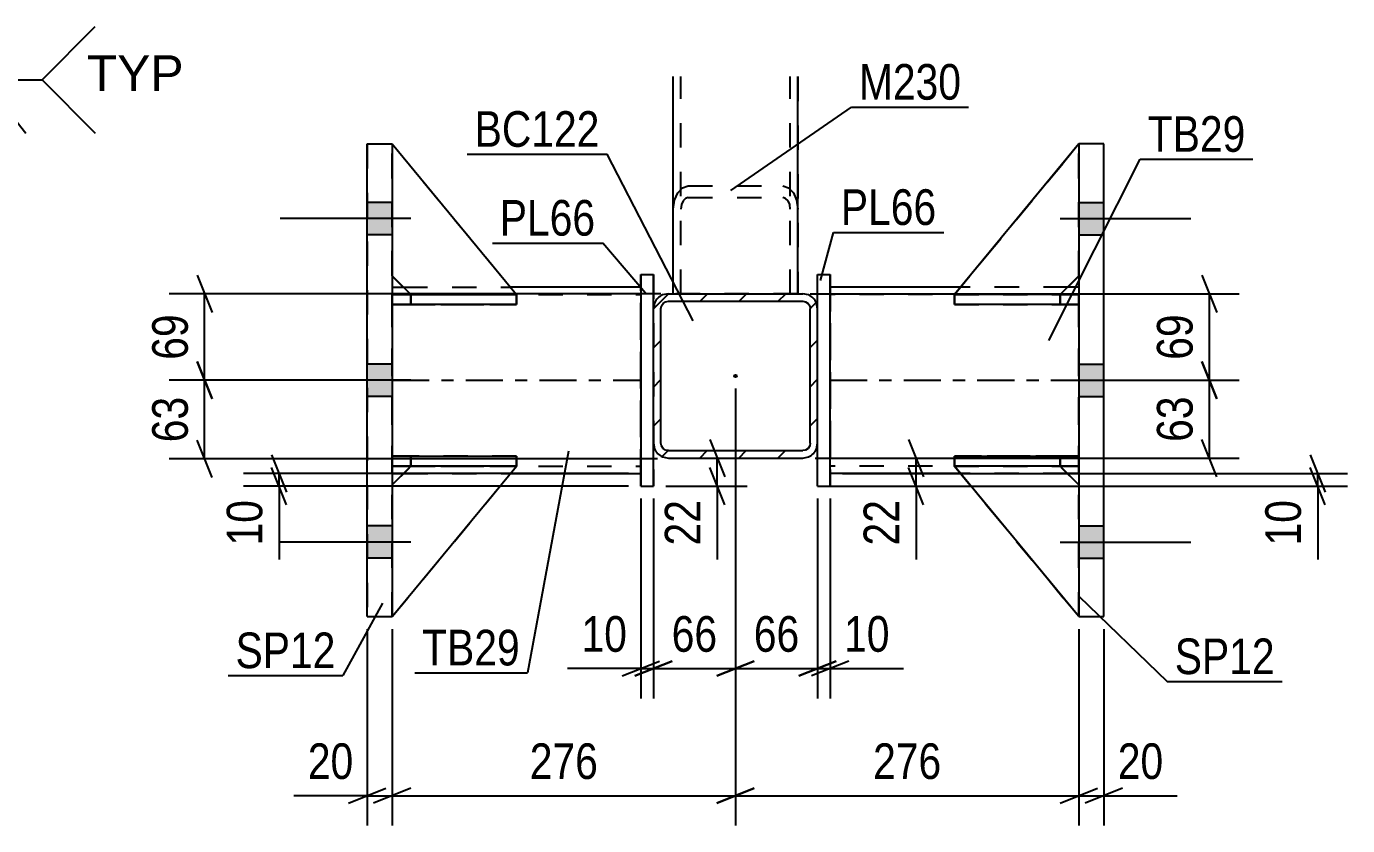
# Model space of a CAD drawing. Header units: millimetres. Extents: x 0 to 841, y 0 to 594.
# Drawn here: x 176.2 to 282.4, y 101.1 to 165.4 of the extents above; entities that cross this region are included whole.
import ezdxf

# ---------------------------------------------------------------- set-up
doc = ezdxf.new("R2010")
doc.units = ezdxf.units.MM
doc.linetypes.add('DXK_LINE_DOT2', pattern=[3.9198, 1.9599, -1.9599])
doc.linetypes.add('DXK_LINE_DOT3', pattern=[5.9187, 2.979, -0.9799, 0.9799, -0.9799])
doc.styles.add('Arial', font='ARIAL.TTF', dxfattribs={"height": 0.2})
doc.styles.add('Arial Narrow', font='ARIALN.TTF', dxfattribs={"height": 0.2})

# ---------------------------------------------------------------- blocks, each defined once
blk = doc.blocks.new('Part-275727422-5548 - 5387')
at = {"color": 7, "linetype": 'DXK_LINE_DOT2'}
for p, q in [((205.62, 143.83), (207.12, 143.83)), ((214.97, 143.83), (205.62, 143.83)), ((205.62, 143.83), (205.62, 143.83)), ((205.62, 143.83), (205.62, 143.03)), ((205.62, 143.83), (205.62, 143.03)), ((207.12, 143.83), (215.62, 143.83)), ((207.12, 143.83), (207.12, 143.03)), ((215.62, 143.83), (215.62, 143.03)), ((207.12, 143.03), (205.62, 143.03)), ((205.62, 143.03), (215.62, 143.03)), ((205.62, 143.03), (205.62, 143.03)), ((215.62, 143.03), (207.12, 143.03))]:
    blk.add_line(p, q, dxfattribs=at)
blk = doc.blocks.new('Part-275727422-5420 - 5387')
at = {"color": 7, "linetype": 'DXK_LINE_DOT2'}
for p, q in [((250.82, 130.02), (259.32, 130.02)), ((260.82, 117.93), (250.82, 130.02)), ((250.82, 130.02), (250.82, 130.02)), ((259.32, 130.02), (250.82, 130.02)), ((250.82, 130.02), (260.82, 117.93)), ((259.32, 130.02), (260.82, 128.52)), ((259.32, 130.02), (259.32, 130.02)), ((260.82, 128.52), (259.32, 130.02)), ((260.82, 128.52), (260.82, 117.93))]:
    blk.add_line(p, q, dxfattribs=at)
blk = doc.blocks.new('Part-275727422-5398 - 5387')
at = {"color": 7, "linetype": 'DXK_LINE_DOT2'}
for p, q in [((205.62, 145.32), (205.62, 155.93)), ((205.62, 155.93), (215.62, 143.82)), ((205.62, 155.93), (215.62, 143.82)), ((207.12, 143.82), (205.62, 145.32)), ((205.62, 145.32), (207.12, 143.82)), ((215.62, 143.82), (207.12, 143.82)), ((207.12, 143.82), (207.12, 143.82)), ((207.12, 143.82), (215.62, 143.82)), ((215.62, 143.82), (215.62, 143.82))]:
    blk.add_line(p, q, dxfattribs=at)
blk = doc.blocks.new('Part-275727422-5390 - 5387')
at = {"color": 7, "linetype": 'DXK_LINE_DOT2'}
for p, q in [((250.82, 130.03), (250.82, 130.83)), ((250.82, 130.83), (259.32, 130.83)), ((260.82, 130.83), (250.82, 130.83)), ((259.32, 130.03), (259.32, 130.83)), ((259.32, 130.83), (260.82, 130.83)), ((260.82, 130.03), (260.82, 130.83)), ((260.82, 130.03), (260.82, 130.83)), ((260.82, 130.83), (260.82, 130.83)), ((259.32, 130.03), (250.82, 130.03)), ((250.82, 130.03), (260.82, 130.03)), ((260.82, 130.03), (259.32, 130.03)), ((260.82, 130.03), (260.82, 130.03))]:
    blk.add_line(p, q, dxfattribs=at)
blk = doc.blocks.new('Part-275727422-5391 - 5387')
at = {"color": 7, "linetype": 'DXK_LINE_DOT2'}
for p, q in [((250.82, 143.03), (250.82, 143.83)), ((250.82, 143.83), (259.32, 143.83)), ((260.82, 143.83), (250.82, 143.83)), ((259.32, 143.03), (259.32, 143.83)), ((259.32, 143.83), (260.82, 143.83)), ((260.82, 143.03), (260.82, 143.83)), ((260.82, 143.03), (260.82, 143.83)), ((260.82, 143.83), (260.82, 143.83)), ((259.32, 143.03), (250.82, 143.03)), ((250.82, 143.03), (260.82, 143.03)), ((260.82, 143.03), (259.32, 143.03)), ((260.82, 143.03), (260.82, 143.03))]:
    blk.add_line(p, q, dxfattribs=at)
blk = doc.blocks.new('Part-275727422-5392 - 5387')
at = {"color": 2, "linetype": 'Continuous'}
for p, q in [((250.82, 130.83), (260.82, 130.83)), ((250.82, 130.83), (250.82, 130.03)), ((260.82, 130.83), (260.82, 130.83)), ((260.82, 130.83), (260.82, 130.03)), ((260.82, 130.03), (250.82, 130.03)), ((260.82, 130.03), (260.82, 130.03))]:
    blk.add_line(p, q, dxfattribs=at)
at = {"color": 7, "linetype": 'DXK_LINE_DOT2'}
for p, q in [((259.32, 130.83), (250.82, 130.83)), ((260.82, 130.83), (259.32, 130.83)), ((259.32, 130.83), (259.32, 130.03)), ((260.82, 130.83), (260.82, 130.03)), ((250.82, 130.03), (259.32, 130.03)), ((259.32, 130.03), (260.82, 130.03))]:
    blk.add_line(p, q, dxfattribs=at)
blk = doc.blocks.new('Part-275727422-5521 - 5387')
at = {"color": 2, "linetype": 'Continuous'}
for p, q in [((205.62, 130.03), (205.62, 130.83)), ((205.62, 130.83), (215.62, 130.83)), ((205.62, 130.83), (205.62, 130.83)), ((215.62, 130.03), (215.62, 130.83)), ((215.62, 130.03), (205.62, 130.03)), ((205.62, 130.03), (205.62, 130.03))]:
    blk.add_line(p, q, dxfattribs=at)
at = {"color": 7, "linetype": 'DXK_LINE_DOT2'}
for p, q in [((205.62, 130.03), (205.62, 130.83)), ((207.12, 130.83), (205.62, 130.83)), ((207.12, 130.03), (207.12, 130.83)), ((215.62, 130.83), (207.12, 130.83)), ((205.62, 130.03), (207.12, 130.03)), ((207.12, 130.03), (215.62, 130.03))]:
    blk.add_line(p, q, dxfattribs=at)
blk = doc.blocks.new('Part-275727422-5393 - 5387')
at = {"color": 2, "linetype": 'Continuous'}
for p, q in [((250.83, 143.83), (250.82, 143.83)), ((250.82, 143.83), (250.82, 143.03)), ((260.82, 143.83), (251.65, 143.83)), ((260.82, 143.83), (260.82, 143.83)), ((260.82, 143.83), (260.82, 143.03)), ((260.82, 143.03), (250.82, 143.03)), ((260.82, 143.03), (260.82, 143.03))]:
    blk.add_line(p, q, dxfattribs=at)
at = {"color": 7, "linetype": 'DXK_LINE_DOT2'}
for p, q in [((251.65, 143.83), (250.83, 143.83)), ((259.32, 143.83), (250.83, 143.83)), ((260.82, 143.83), (259.32, 143.83)), ((259.32, 143.83), (259.32, 143.03)), ((260.82, 143.83), (260.82, 143.03)), ((250.82, 143.03), (259.32, 143.03)), ((259.32, 143.03), (260.82, 143.03))]:
    blk.add_line(p, q, dxfattribs=at)
blk = doc.blocks.new('Part-275727422-5402 - 5387')
at = {"color": 7, "linetype": 'DXK_LINE_DOT2'}
for p, q in [((205.62, 130.83), (207.12, 130.83)), ((215.62, 130.83), (205.62, 130.83)), ((205.62, 130.83), (205.62, 130.83)), ((205.62, 130.83), (205.62, 130.03)), ((205.62, 130.83), (205.62, 130.03)), ((207.12, 130.83), (215.62, 130.83)), ((207.12, 130.83), (207.12, 130.03)), ((215.62, 130.83), (215.62, 130.03)), ((207.12, 130.03), (205.62, 130.03)), ((205.62, 130.03), (215.62, 130.03)), ((205.62, 130.03), (205.62, 130.03)), ((215.62, 130.03), (207.12, 130.03))]:
    blk.add_line(p, q, dxfattribs=at)
blk = doc.blocks.new('Part-275727422-5522 - 5387')
at = {"color": 2, "linetype": 'Continuous'}
for p, q in [((205.62, 143.03), (205.62, 143.83)), ((205.62, 143.83), (214.8, 143.83)), ((205.62, 143.83), (205.62, 143.83)), ((215.62, 143.83), (215.61, 143.83)), ((215.62, 143.03), (215.62, 143.83)), ((215.62, 143.03), (205.62, 143.03)), ((205.62, 143.03), (205.62, 143.03))]:
    blk.add_line(p, q, dxfattribs=at)
at = {"color": 7, "linetype": 'DXK_LINE_DOT2'}
for p, q in [((205.62, 143.03), (205.62, 143.83)), ((207.12, 143.83), (205.62, 143.83)), ((207.12, 143.03), (207.12, 143.83)), ((207.12, 143.83), (215.61, 143.83)), ((214.8, 143.83), (215.61, 143.83)), ((205.62, 143.03), (207.12, 143.03)), ((207.12, 143.03), (215.62, 143.03))]:
    blk.add_line(p, q, dxfattribs=at)
blk = doc.blocks.new('Part-275727422-5394 - 5387')
at = {"color": 7, "linetype": 'DXK_LINE_DOT2'}
for p, q in [((207.12, 130.02), (205.62, 128.52)), ((205.62, 117.93), (215.62, 130.02)), ((205.62, 128.52), (207.12, 130.02)), ((205.62, 117.93), (215.62, 130.02)), ((215.62, 130.02), (207.12, 130.02)), ((207.12, 130.02), (207.12, 130.02)), ((207.12, 130.02), (215.62, 130.02)), ((215.62, 130.02), (215.62, 130.02)), ((205.62, 128.52), (205.62, 117.93))]:
    blk.add_line(p, q, dxfattribs=at)
blk = doc.blocks.new('Part-275727422-5409 - 5387')
at = {"color": 2, "linetype": 'Continuous'}
for p, q in [((239.82, 145.43), (239.82, 145.43)), ((239.82, 145.43), (240.82, 145.43)), ((239.82, 142.68), (239.82, 145.43)), ((240.82, 145.43), (240.82, 145.43)), ((240.82, 128.43), (240.82, 145.43)), ((239.82, 128.43), (239.82, 131.87)), ((239.82, 128.43), (240.82, 128.43)), ((240.82, 128.43), (240.82, 128.43))]:
    blk.add_line(p, q, dxfattribs=at)
at = {"color": 7, "linetype": 'DXK_LINE_DOT2'}
for p, q in [((239.82, 128.43), (239.82, 145.43)), ((240.82, 145.43), (240.82, 128.43)), ((239.82, 131.87), (239.82, 142.68)), ((240.82, 128.43), (240.82, 128.43))]:
    blk.add_line(p, q, dxfattribs=at)
blk = doc.blocks.new('Part-275727422-5414 - 5387')
at = {"color": 2, "linetype": 'Continuous'}
for p, q in [((225.62, 145.43), (225.62, 145.43)), ((225.62, 145.43), (225.62, 128.43)), ((225.62, 145.43), (226.62, 145.43)), ((226.62, 145.43), (226.62, 145.43)), ((226.62, 142.67), (226.62, 145.43)), ((226.62, 128.43), (226.62, 131.88)), ((225.62, 128.43), (225.62, 128.43)), ((225.62, 128.43), (226.62, 128.43)), ((226.62, 128.43), (226.62, 128.43))]:
    blk.add_line(p, q, dxfattribs=at)
at = {"color": 7, "linetype": 'DXK_LINE_DOT2'}
for p, q in [((225.62, 128.43), (225.62, 145.43)), ((226.62, 145.43), (226.62, 128.43)), ((226.62, 131.88), (226.62, 142.67)), ((225.62, 128.43), (225.62, 128.43))]:
    blk.add_line(p, q, dxfattribs=at)
blk = doc.blocks.new('Part-275727422-5419 - 5387')
at = {"color": 2, "linetype": 'Continuous'}
for p, q in [((205.62, 144.43), (206.51, 144.43)), ((225.62, 144.43), (215.12, 144.43)), ((205.62, 129.43), (206.53, 129.43)), ((215.13, 129.43), (225.62, 129.43))]:
    blk.add_line(p, q, dxfattribs=at)
at = {"color": 7, "linetype": 'DXK_LINE_DOT2'}
for p, q in [((205.62, 144.43), (205.62, 144.43)), ((205.62, 144.43), (205.62, 129.43)), ((205.62, 129.43), (205.62, 144.43)), ((205.62, 144.43), (205.62, 144.43)), ((205.62, 143.83), (205.62, 143.83)), ((205.62, 143.83), (225.62, 143.83)), ((206.51, 144.43), (215.12, 144.43)), ((225.62, 129.43), (225.62, 144.43)), ((225.62, 129.43), (225.62, 144.43)), ((225.62, 144.43), (225.62, 144.43)), ((205.62, 130.03), (205.62, 130.03)), ((205.62, 130.03), (225.62, 130.03)), ((205.62, 129.43), (205.62, 129.43)), ((205.62, 129.43), (205.62, 129.43)), ((206.53, 129.43), (215.13, 129.43)), ((225.62, 129.43), (225.62, 129.43)), ((225.62, 129.43), (225.62, 129.43))]:
    blk.add_line(p, q, dxfattribs=at)
at = {"color": 7, "linetype": 'DXK_LINE_DOT3'}
blk.add_line((205.62, 136.93), (225.62, 136.93), dxfattribs=at)
blk = doc.blocks.new('Part-275727422-5422 - 5387')
at = {"color": 7, "linetype": 'DXK_LINE_DOT2'}
for p, q in [((260.82, 155.93), (250.82, 143.82)), ((250.82, 143.82), (260.82, 155.93)), ((260.82, 145.32), (260.82, 155.93)), ((259.32, 143.82), (260.82, 145.32)), ((259.32, 143.82), (260.82, 145.32)), ((250.82, 143.82), (259.32, 143.82)), ((250.82, 143.82), (250.82, 143.82)), ((259.32, 143.82), (250.82, 143.82)), ((259.32, 143.82), (259.32, 143.82))]:
    blk.add_line(p, q, dxfattribs=at)
blk = doc.blocks.new('Part-275727422-5429 - 5387')
at = {"color": 2, "linetype": 'Continuous'}
for p, q in [((228.22, 143.88), (228.22, 161.34)), ((238.22, 143.88), (238.22, 161.34))]:
    blk.add_line(p, q, dxfattribs=at)
at = {"color": 7, "linetype": 'DXK_LINE_DOT2'}
for p, q in [((228.82, 143.88), (228.82, 161.34)), ((237.62, 143.88), (237.62, 161.34)), ((228.31, 151.4), (228.57, 152.01)), ((228.57, 152.01), (228.96, 152.41)), ((228.96, 152.41), (229.42, 152.55)), ((229.42, 152.55), (237.02, 152.55)), ((237.02, 152.55), (237.48, 152.41)), ((237.48, 152.41), (237.87, 152.01)), ((237.87, 152.01), (238.13, 151.4)), ((228.22, 150.69), (228.31, 151.4)), ((228.87, 151.05), (228.82, 150.69)), ((229, 151.35), (228.87, 151.05)), ((229.19, 151.55), (229, 151.35)), ((229.42, 151.62), (229.19, 151.55)), ((229.42, 151.62), (237.02, 151.62)), ((237.25, 151.55), (237.02, 151.62)), ((237.45, 151.35), (237.25, 151.55)), ((237.58, 151.05), (237.45, 151.35)), ((237.62, 150.69), (237.58, 151.05)), ((238.13, 151.4), (238.22, 150.69)), ((238.22, 143.88), (228.22, 143.88))]:
    blk.add_line(p, q, dxfattribs=at)
blk = doc.blocks.new('Bolt-275727422-5445 - 5387')
at = {"linetype": 'Continuous'}
for points in [[(262.82, 148.63), (262.82, 151.23), (260.82, 151.23), (260.82, 148.63)], [(262.82, 148.63), (262.82, 151.23), (260.82, 151.23), (260.82, 148.63)], [(262.82, 148.63), (262.82, 151.23), (260.82, 151.23), (260.82, 148.63)], [(262.82, 135.63), (262.82, 138.23), (260.82, 138.23), (260.82, 135.63)], [(262.82, 135.63), (262.82, 138.23), (260.82, 138.23), (260.82, 135.63)], [(262.82, 122.63), (262.82, 125.23), (260.82, 125.23), (260.82, 122.63)], [(262.82, 122.63), (262.82, 125.23), (260.82, 125.23), (260.82, 122.63)], [(262.82, 122.63), (262.82, 125.23), (260.82, 125.23), (260.82, 122.63)]]:
    blk.add_hatch(color=1, dxfattribs=at).paths.add_polyline_path(points)
at = {"color": 1, "linetype": 'Continuous'}
for p, q in [((260.82, 151.23), (262.82, 151.23)), ((260.82, 151.23), (262.82, 151.23)), ((260.82, 151.23), (262.82, 151.23)), ((259.32, 149.93), (269.82, 149.93)), ((259.32, 149.93), (269.82, 149.93)), ((259.32, 149.93), (269.82, 149.93)), ((260.82, 148.63), (262.82, 148.63)), ((260.82, 148.63), (262.82, 148.63)), ((260.82, 148.63), (262.82, 148.63)), ((260.82, 138.23), (262.82, 138.23)), ((260.82, 138.23), (262.82, 138.23)), ((259.32, 136.93), (269.82, 136.93)), ((259.32, 136.93), (269.82, 136.93)), ((260.82, 135.63), (262.82, 135.63)), ((260.82, 135.63), (262.82, 135.63)), ((260.82, 125.23), (262.82, 125.23)), ((260.82, 125.23), (262.82, 125.23)), ((260.82, 125.23), (262.82, 125.23)), ((259.32, 123.93), (269.82, 123.93)), ((259.32, 123.93), (269.82, 123.93)), ((259.32, 123.93), (269.82, 123.93)), ((260.82, 122.63), (262.82, 122.63)), ((260.82, 122.63), (262.82, 122.63)), ((260.82, 122.63), (262.82, 122.63))]:
    blk.add_line(p, q, dxfattribs=at)
blk = doc.blocks.new('Bolt-275727422-5446 - 5387')
at = {"linetype": 'Continuous'}
for points in [[(205.62, 148.63), (205.62, 151.23), (203.62, 151.23), (203.62, 148.63)], [(205.62, 148.63), (205.62, 151.23), (203.62, 151.23), (203.62, 148.63)], [(205.62, 148.63), (205.62, 151.23), (203.62, 151.23), (203.62, 148.63)], [(205.62, 135.63), (205.62, 138.23), (203.62, 138.23), (203.62, 135.63)], [(205.62, 135.63), (205.62, 138.23), (203.62, 138.23), (203.62, 135.63)], [(205.62, 122.63), (205.62, 125.23), (203.62, 125.23), (203.62, 122.63)], [(205.62, 122.63), (205.62, 125.23), (203.62, 125.23), (203.62, 122.63)], [(205.62, 122.63), (205.62, 125.23), (203.62, 125.23), (203.62, 122.63)]]:
    blk.add_hatch(color=1, dxfattribs=at).paths.add_polyline_path(points)
at = {"color": 1, "linetype": 'Continuous'}
for p, q in [((205.62, 151.23), (203.62, 151.23)), ((205.62, 151.23), (203.62, 151.23)), ((205.62, 151.23), (203.62, 151.23)), ((207.12, 149.93), (196.62, 149.93)), ((207.12, 149.93), (196.62, 149.93)), ((207.12, 149.93), (196.62, 149.93)), ((205.62, 148.63), (203.62, 148.63)), ((205.62, 148.63), (203.62, 148.63)), ((205.62, 148.63), (203.62, 148.63)), ((205.62, 138.23), (203.62, 138.23)), ((205.62, 138.23), (203.62, 138.23)), ((207.12, 136.93), (196.62, 136.93)), ((207.12, 136.93), (196.62, 136.93)), ((205.62, 135.63), (203.62, 135.63)), ((205.62, 135.63), (203.62, 135.63)), ((205.62, 125.23), (203.62, 125.23)), ((205.62, 125.23), (203.62, 125.23)), ((205.62, 125.23), (203.62, 125.23)), ((207.12, 123.93), (196.62, 123.93)), ((207.12, 123.93), (196.62, 123.93)), ((207.12, 123.93), (196.62, 123.93)), ((205.62, 122.63), (203.62, 122.63)), ((205.62, 122.63), (203.62, 122.63)), ((205.62, 122.63), (203.62, 122.63))]:
    blk.add_line(p, q, dxfattribs=at)
blk = doc.blocks.new('Part-275727422-5449 - 5387')
at = {"color": 7, "linetype": 'DXK_LINE_DOT2'}
for p, q in [((228.22, 143.88), (228.22, 161.34)), ((228.82, 143.88), (228.82, 161.34)), ((237.62, 143.88), (237.62, 161.34)), ((238.22, 161.34), (238.22, 143.88)), ((238.22, 143.88), (228.22, 143.88)), ((228.22, 143.88), (228.22, 143.88)), ((228.22, 143.88), (238.22, 143.88)), ((238.22, 143.88), (238.22, 143.88))]:
    blk.add_line(p, q, dxfattribs=at)
blk = doc.blocks.new('Part-275727422-5460 - 5387')
at = {"color": 2, "linetype": 'Continuous'}
for p, q in [((251.32, 144.43), (240.82, 144.43)), ((260.82, 144.43), (259.93, 144.43)), ((251.31, 129.43), (240.82, 129.43)), ((260.82, 129.43), (259.91, 129.43))]:
    blk.add_line(p, q, dxfattribs=at)
at = {"color": 7, "linetype": 'DXK_LINE_DOT2'}
for p, q in [((240.82, 144.43), (240.82, 144.43)), ((240.82, 144.43), (240.82, 129.43)), ((240.82, 129.43), (240.82, 144.43)), ((240.82, 143.83), (240.82, 143.83)), ((260.82, 143.83), (240.82, 143.83)), ((259.93, 144.43), (251.32, 144.43)), ((260.82, 144.43), (260.82, 144.43)), ((260.82, 144.43), (260.82, 144.43)), ((260.82, 144.43), (260.82, 129.43)), ((260.82, 129.43), (260.82, 144.43)), ((240.82, 130.03), (240.82, 130.03)), ((260.82, 130.03), (240.82, 130.03)), ((240.82, 129.43), (240.82, 129.43)), ((259.91, 129.43), (251.31, 129.43)), ((260.82, 129.43), (260.82, 129.43)), ((260.82, 129.43), (260.82, 129.43))]:
    blk.add_line(p, q, dxfattribs=at)
at = {"color": 7, "linetype": 'DXK_LINE_DOT3'}
blk.add_line((240.82, 136.93), (260.82, 136.93), dxfattribs=at)
blk = doc.blocks.new('Part-275727422-5491 - 5387')
at = {"linetype": 'Continuous'}
h = blk.add_hatch(dxfattribs=at)
h.set_pattern_fill('', scale=0.7, style=0, pattern_type=0)
h.set_pattern_definition([(45, (227.8233, 143.8769), (-1.57154, 1.57154), [])])
h.paths.add_polyline_path([(238.62, 143.88), (227.82, 143.88), (227.36, 143.79), (226.97, 143.53), (226.71, 143.14), (226.62, 142.68), (226.62, 131.88), (226.71, 131.42), (226.97, 131.03), (227.36, 130.77), (227.82, 130.68), (238.62, 130.68), (239.08, 130.77), (239.47, 131.03), (239.73, 131.42), (239.82, 131.88), (239.82, 142.68), (239.73, 143.14), (239.47, 143.53), (239.08, 143.79)])
h.paths.add_polyline_path([(239.18, 142.91), (239.22, 142.68), (239.22, 131.88), (239.18, 131.65), (239.05, 131.45), (238.85, 131.32), (238.62, 131.28), (227.82, 131.28), (227.59, 131.32), (227.4, 131.45), (227.27, 131.65), (227.22, 131.88), (227.22, 142.68), (227.27, 142.91), (227.4, 143.1), (227.59, 143.23), (227.82, 143.28), (238.62, 143.28), (238.85, 143.23), (239.05, 143.1)])
blk.add_hatch(color=30, dxfattribs=at).paths.add_polyline_path([(233.22, 137.18, -1), (233.22, 137.38, -1)])
at = {"color": 2, "linetype": 'Continuous'}
for p, q in [((227.82, 143.88), (227.36, 143.79)), ((227.82, 143.88), (227.82, 143.88)), ((227.82, 143.88), (238.62, 143.88)), ((238.62, 143.88), (238.62, 143.88)), ((239.08, 143.79), (238.62, 143.88)), ((226.71, 143.14), (226.62, 142.68)), ((226.62, 142.68), (226.62, 142.68)), ((226.62, 131.88), (226.62, 142.68)), ((227.22, 142.68), (227.27, 142.91)), ((227.22, 142.68), (227.22, 142.68)), ((227.22, 131.88), (227.22, 142.68)), ((227.27, 142.91), (227.4, 143.1)), ((227.4, 143.1), (227.59, 143.23)), ((227.59, 143.23), (227.82, 143.28)), ((227.82, 143.28), (227.82, 143.28)), ((227.82, 143.28), (238.62, 143.28)), ((238.62, 143.28), (238.62, 143.28)), ((238.62, 143.28), (238.85, 143.23)), ((238.85, 143.23), (239.05, 143.1)), ((239.05, 143.1), (239.18, 142.91)), ((239.18, 142.91), (239.22, 142.68)), ((239.22, 142.68), (239.22, 142.68)), ((239.22, 131.88), (239.22, 142.68)), ((239.82, 142.68), (239.73, 143.14)), ((239.82, 142.68), (239.82, 142.68)), ((239.82, 131.88), (239.82, 142.68)), ((226.62, 131.88), (226.62, 131.88)), ((226.62, 131.88), (226.71, 131.42)), ((227.22, 131.88), (227.22, 131.88)), ((227.27, 131.65), (227.22, 131.88)), ((239.22, 131.88), (239.18, 131.65)), ((239.22, 131.88), (239.22, 131.88)), ((239.73, 131.42), (239.82, 131.88)), ((239.82, 131.88), (239.82, 131.88)), ((227.4, 131.45), (227.27, 131.65)), ((227.36, 130.77), (227.82, 130.68)), ((227.59, 131.32), (227.4, 131.45)), ((227.82, 131.28), (227.59, 131.32)), ((227.82, 131.28), (227.82, 131.28)), ((227.82, 131.28), (238.62, 131.28)), ((227.82, 130.68), (227.82, 130.68)), ((227.82, 130.68), (238.62, 130.68)), ((238.85, 131.32), (238.62, 131.28)), ((238.62, 131.28), (238.62, 131.28)), ((238.62, 130.68), (239.08, 130.77)), ((238.62, 130.68), (238.62, 130.68)), ((239.05, 131.45), (238.85, 131.32)), ((239.18, 131.65), (239.05, 131.45))]:
    blk.add_line(p, q, dxfattribs=at)
at = {"color": 30, "linetype": 'DXK_LINE_DOT3'}
blk.add_line((233.22, 137.28), (233.22, 137.28), dxfattribs=at)
at = {"color": 30, "linetype": 'Continuous'}
blk.add_circle((233.22, 137.28), 0.1, dxfattribs=at)
at = {"color": 2, "linetype": 'Continuous'}
for centre, start, end in [((227.82, 142.68), 112.5, 157.5), ((238.62, 142.68), 22.5, 67.5), ((227.82, 131.88), 202.5, 247.5), ((238.62, 131.88), 292.5, 337.5)]:
    blk.add_arc(centre, 1.2, start, end, dxfattribs=at)
blk = doc.blocks.new('Part-275727422-5504 - 5387')
at = {"color": 2, "linetype": 'Continuous'}
for p, q in [((205.62, 155.93), (205.62, 155.93)), ((205.62, 155.93), (205.62, 155.93)), ((205.62, 155.93), (215.62, 143.82)), ((207.11, 143.83), (205.62, 145.32)), ((214.8, 143.82), (215.62, 143.82)), ((215.62, 143.82), (215.62, 143.82))]:
    blk.add_line(p, q, dxfattribs=at)
at = {"color": 7, "linetype": 'DXK_LINE_DOT2'}
for p, q in [((205.62, 155.93), (215.62, 143.82)), ((205.62, 145.32), (205.62, 155.93)), ((207.12, 143.82), (205.62, 145.32)), ((207.12, 143.82), (207.11, 143.83)), ((215.62, 143.82), (207.12, 143.82)), ((207.12, 143.82), (207.12, 143.82)), ((207.12, 143.82), (214.8, 143.82))]:
    blk.add_line(p, q, dxfattribs=at)
blk = doc.blocks.new('Part-275727422-5514 - 5387')
at = {"color": 2, "linetype": 'Continuous'}
for p, q in [((207.12, 130.02), (205.62, 128.52)), ((205.62, 117.93), (215.62, 130.02)), ((215.62, 130.02), (207.12, 130.02)), ((207.12, 130.02), (207.12, 130.02)), ((215.62, 130.02), (215.62, 130.02))]:
    blk.add_line(p, q, dxfattribs=at)
at = {"color": 7, "linetype": 'DXK_LINE_DOT2'}
for p, q in [((205.62, 128.52), (207.12, 130.02)), ((205.62, 117.93), (215.62, 130.02)), ((207.12, 130.02), (215.62, 130.02)), ((205.62, 128.52), (205.62, 117.93))]:
    blk.add_line(p, q, dxfattribs=at)
blk = doc.blocks.new('Part-275727422-5527 - 5387')
at = {"color": 2, "linetype": 'Continuous'}
for p, q in [((262.82, 155.93), (260.82, 155.93)), ((260.82, 155.93), (260.82, 117.93)), ((262.82, 117.93), (262.82, 155.93)), ((260.82, 117.93), (262.82, 117.93))]:
    blk.add_line(p, q, dxfattribs=at)
at = {"color": 7, "linetype": 'DXK_LINE_DOT2'}
for p, q in [((260.82, 117.93), (260.82, 155.93)), ((262.82, 117.93), (262.82, 155.93))]:
    blk.add_line(p, q, dxfattribs=at)
blk = doc.blocks.new('Part-275727422-5532 - 5387')
at = {"color": 2, "linetype": 'Continuous'}
for p, q in [((203.62, 155.93), (203.62, 155.93)), ((203.62, 155.93), (205.62, 155.93)), ((203.62, 117.93), (203.62, 155.93)), ((205.62, 155.93), (205.62, 117.93)), ((203.62, 117.93), (203.62, 117.93)), ((203.62, 117.93), (205.62, 117.93))]:
    blk.add_line(p, q, dxfattribs=at)
at = {"color": 7, "linetype": 'DXK_LINE_DOT2'}
for p, q in [((203.62, 155.93), (203.62, 117.93)), ((205.62, 155.93), (205.62, 155.93)), ((205.62, 117.93), (205.62, 155.93)), ((205.62, 117.93), (205.62, 117.93))]:
    blk.add_line(p, q, dxfattribs=at)
blk = doc.blocks.new('Part-275727422-5560 - 5387')
at = {"color": 2, "linetype": 'Continuous'}
for p, q in [((250.82, 130.02), (250.82, 130.02)), ((259.32, 130.02), (250.82, 130.02)), ((260.82, 117.93), (250.82, 130.02)), ((259.32, 130.02), (259.32, 130.02)), ((259.32, 130.02), (260.82, 128.52))]:
    blk.add_line(p, q, dxfattribs=at)
at = {"color": 7, "linetype": 'DXK_LINE_DOT2'}
for p, q in [((250.82, 130.02), (259.32, 130.02)), ((260.82, 117.93), (250.82, 130.02)), ((259.32, 130.02), (260.82, 128.52)), ((260.82, 128.52), (260.82, 117.93))]:
    blk.add_line(p, q, dxfattribs=at)
blk = doc.blocks.new('Part-275727422-5562 - 5387')
at = {"color": 2, "linetype": 'Continuous'}
for p, q in [((260.82, 155.93), (250.82, 143.82)), ((260.82, 155.93), (260.82, 155.93)), ((260.82, 155.93), (260.82, 155.93)), ((259.33, 143.83), (260.82, 145.32)), ((251.65, 143.82), (250.82, 143.82)), ((250.82, 143.82), (250.82, 143.82))]:
    blk.add_line(p, q, dxfattribs=at)
at = {"color": 7, "linetype": 'DXK_LINE_DOT2'}
for p, q in [((260.82, 155.93), (250.82, 143.82)), ((260.82, 155.93), (260.82, 155.93)), ((260.82, 145.32), (260.82, 155.93)), ((259.32, 143.82), (260.82, 145.32)), ((259.32, 143.82), (250.82, 143.82)), ((259.32, 143.82), (251.65, 143.82)), ((259.32, 143.82), (259.33, 143.83)), ((259.32, 143.82), (259.32, 143.82))]:
    blk.add_line(p, q, dxfattribs=at)
blk = doc.blocks.new('StraightDimension-275727422-13750 - 5387')
at = {"color": 7, "linetype": 'Continuous'}
for p, q in [((233.22, 136.28), (233.22, 101.13)), ((260.82, 116.93), (260.82, 101.13)), ((234.72, 104.13), (231.72, 102.93)), ((259.32, 102.93), (262.32, 104.13)), ((233.22, 103.53), (260.82, 103.53))]:
    blk.add_line(p, q, dxfattribs=at)
at = {"color": 0}
blk.add_wipeout([(250.37, 104.28), (250.37, 108.48), (243.68, 108.48), (243.68, 104.28)], dxfattribs=at)
at = {"color": 3, "style": 'Arial Narrow'}
blk.add_text('276', height=2.863, dxfattribs=at).set_placement((244.28, 104.88))
blk = doc.blocks.new('StraightDimension-275727422-13810 - 5387')
at = {"color": 7, "linetype": 'Continuous'}
for p, q in [((189.94, 145.38), (191.14, 142.38)), ((227.22, 143.88), (187.69, 143.88)), ((190.54, 136.93), (190.54, 143.88)), ((191.14, 135.43), (189.94, 138.43)), ((202.62, 136.93), (187.69, 136.93))]:
    blk.add_line(p, q, dxfattribs=at)
at = {"color": 0}
blk.add_wipeout([(189.79, 142.83), (185.59, 142.83), (185.59, 137.98), (189.79, 137.98)], dxfattribs=at)
at = {"color": 3, "style": 'Arial Narrow'}
blk.add_text('69', height=2.863, rotation=90.0002, dxfattribs=at).set_placement((189.19, 138.58))
blk = doc.blocks.new('StraightDimension-275727422-13959 - 5387')
at = {"color": 7, "linetype": 'Continuous'}
for p, q in [((247.13, 132.18), (248.33, 129.18)), ((239.62, 130.68), (250.13, 130.68)), ((247.73, 128.43), (247.73, 130.68)), ((248.33, 126.93), (247.13, 129.93)), ((240.82, 128.43), (250.13, 128.43)), ((247.73, 128.43), (247.73, 122.53)), ((247.73, 128.43), (247.73, 122.53))]:
    blk.add_line(p, q, dxfattribs=at)
at = {"color": 0}
blk.add_wipeout([(246.98, 127.91), (242.78, 127.91), (242.78, 123.05), (246.98, 123.05)], dxfattribs=at)
at = {"color": 3, "style": 'Arial Narrow'}
blk.add_text('22', height=2.863, rotation=90.0002, dxfattribs=at).set_placement((246.38, 123.65))
blk = doc.blocks.new('StraightDimension-275727422-13937 - 5387')
at = {"color": 7, "linetype": 'Continuous'}
for p, q in [((231.15, 132.18), (232.35, 129.18)), ((228.82, 130.68), (234.15, 130.68)), ((231.75, 128.43), (231.75, 130.68)), ((232.35, 126.93), (231.15, 129.93)), ((227.62, 128.43), (234.15, 128.43)), ((231.75, 128.43), (231.75, 122.53)), ((231.75, 128.43), (231.75, 122.53))]:
    blk.add_line(p, q, dxfattribs=at)
at = {"color": 0}
blk.add_wipeout([(231, 127.91), (226.8, 127.91), (226.8, 123.05), (231, 123.05)], dxfattribs=at)
at = {"color": 3, "style": 'Arial Narrow'}
blk.add_text('22', height=2.863, rotation=90.0002, dxfattribs=at).set_placement((230.4, 123.65))
blk = doc.blocks.new('StraightDimension-275727422-13811 - 5387')
at = {"color": 7, "linetype": 'Continuous'}
for p, q in [((189.94, 138.43), (191.14, 135.43)), ((202.62, 136.93), (187.69, 136.93)), ((190.54, 130.62), (190.54, 136.93)), ((191.14, 129.12), (189.94, 132.12)), ((226.96, 130.62), (187.69, 130.62))]:
    blk.add_line(p, q, dxfattribs=at)
at = {"color": 0}
blk.add_wipeout([(189.79, 136.2), (185.59, 136.2), (185.59, 131.35), (189.79, 131.35)], dxfattribs=at)
at = {"color": 3, "style": 'Arial Narrow'}
blk.add_text('63', height=2.863, rotation=90.0002, dxfattribs=at).set_placement((189.19, 131.95))
blk = doc.blocks.new('StraightDimension-275727422-13751 - 5387')
at = {"color": 7, "linetype": 'Continuous'}
for p, q in [((233.22, 136.28), (233.22, 101.13)), ((205.62, 116.93), (205.62, 101.13)), ((207.12, 104.13), (204.12, 102.93)), ((231.72, 102.93), (234.72, 104.13)), ((205.62, 103.53), (233.22, 103.53))]:
    blk.add_line(p, q, dxfattribs=at)
at = {"color": 0}
blk.add_wipeout([(222.76, 104.28), (222.76, 108.48), (216.08, 108.48), (216.08, 104.28)], dxfattribs=at)
at = {"color": 3, "style": 'Arial Narrow'}
blk.add_text('276', height=2.863, dxfattribs=at).set_placement((216.68, 104.88))
blk = doc.blocks.new('StraightDimension-275727422-13752 - 5387')
at = {"color": 7, "linetype": 'Continuous'}
for p, q in [((203.62, 116.93), (203.62, 101.13)), ((205.62, 116.93), (205.62, 101.13)), ((202.12, 102.93), (205.12, 104.13)), ((207.12, 104.13), (204.12, 102.93)), ((203.62, 103.53), (197.72, 103.53)), ((203.62, 103.53), (197.72, 103.53)), ((203.62, 103.53), (205.62, 103.53))]:
    blk.add_line(p, q, dxfattribs=at)
at = {"color": 0}
blk.add_wipeout([(203.1, 104.28), (203.1, 108.48), (198.24, 108.48), (198.24, 104.28)], dxfattribs=at)
at = {"color": 3, "style": 'Arial Narrow'}
blk.add_text('20', height=2.863, dxfattribs=at).set_placement((198.84, 104.88))
blk = doc.blocks.new('StraightDimension-275727422-5640 - 5387')
at = {"color": 7, "linetype": 'Continuous'}
for p, q in [((239.82, 127.43), (239.82, 111.36)), ((240.82, 127.43), (240.82, 111.36)), ((238.32, 113.16), (241.32, 114.36)), ((242.32, 114.36), (239.32, 113.16)), ((239.82, 113.76), (240.82, 113.76)), ((240.82, 113.76), (246.73, 113.76)), ((240.82, 113.76), (246.73, 113.76))]:
    blk.add_line(p, q, dxfattribs=at)
at = {"color": 0}
blk.add_wipeout([(246.2, 114.51), (246.2, 118.71), (241.35, 118.71), (241.35, 114.51)], dxfattribs=at)
at = {"color": 3, "style": 'Arial Narrow'}
blk.add_text('10', height=2.863, dxfattribs=at).set_placement((241.95, 115.11))
blk = doc.blocks.new('StraightDimension-275727422-13749 - 5387')
at = {"color": 7, "linetype": 'Continuous'}
for p, q in [((260.82, 116.93), (260.82, 101.13)), ((262.82, 116.93), (262.82, 101.13)), ((259.32, 102.93), (262.32, 104.13)), ((264.32, 104.13), (261.32, 102.93)), ((260.82, 103.53), (262.82, 103.53)), ((262.82, 103.53), (268.73, 103.53)), ((262.82, 103.53), (268.73, 103.53))]:
    blk.add_line(p, q, dxfattribs=at)
at = {"color": 0}
blk.add_wipeout([(268.2, 104.28), (268.2, 108.48), (263.35, 108.48), (263.35, 104.28)], dxfattribs=at)
at = {"color": 3, "style": 'Arial Narrow'}
blk.add_text('20', height=2.863, dxfattribs=at).set_placement((263.95, 104.88))
blk = doc.blocks.new('StraightDimension-275727422-5610 - 5387')
at = {"color": 7, "linetype": 'Continuous'}
for p, q in [((225.62, 127.43), (225.62, 111.36)), ((226.62, 127.43), (226.62, 111.36)), ((225.62, 113.76), (219.72, 113.76)), ((225.62, 113.76), (219.72, 113.76)), ((224.12, 113.16), (227.12, 114.36)), ((228.12, 114.36), (225.12, 113.16)), ((225.62, 113.76), (226.62, 113.76))]:
    blk.add_line(p, q, dxfattribs=at)
at = {"color": 0}
blk.add_wipeout([(225.1, 114.51), (225.1, 118.71), (220.24, 118.71), (220.24, 114.51)], dxfattribs=at)
at = {"color": 3, "style": 'Arial Narrow'}
blk.add_text('10', height=2.863, dxfattribs=at).set_placement((220.84, 115.11))
blk = doc.blocks.new('StraightDimension-275727422-5620 - 5387')
at = {"color": 7, "linetype": 'Continuous'}
for p, q in [((233.22, 129.68), (233.22, 111.36)), ((226.62, 127.43), (226.62, 111.36)), ((225.12, 113.16), (228.12, 114.36)), ((226.62, 113.76), (233.22, 113.76)), ((234.72, 114.36), (231.72, 113.16))]:
    blk.add_line(p, q, dxfattribs=at)
at = {"color": 0}
blk.add_wipeout([(232.35, 114.51), (232.35, 118.71), (227.49, 118.71), (227.49, 114.51)], dxfattribs=at)
at = {"color": 3, "style": 'Arial Narrow'}
blk.add_text('66', height=2.863, dxfattribs=at).set_placement((228.09, 115.11))
blk = doc.blocks.new('StraightDimension-275727422-13843 - 5387')
at = {"color": 7, "linetype": 'Continuous'}
for p, q in [((270.71, 138.43), (271.91, 135.43)), ((263.82, 136.93), (273.71, 136.93)), ((271.31, 130.68), (271.31, 136.93)), ((271.91, 129.18), (270.71, 132.18)), ((239.62, 130.68), (273.71, 130.68))]:
    blk.add_line(p, q, dxfattribs=at)
at = {"color": 0}
blk.add_wipeout([(270.56, 136.23), (266.36, 136.23), (266.36, 131.38), (270.56, 131.38)], dxfattribs=at)
at = {"color": 3, "style": 'Arial Narrow'}
blk.add_text('63', height=2.863, rotation=90.0002, dxfattribs=at).set_placement((269.96, 131.98))
blk = doc.blocks.new('StraightDimension-275727422-5630 - 5387')
at = {"color": 7, "linetype": 'Continuous'}
for p, q in [((233.22, 129.68), (233.22, 111.36)), ((239.82, 127.43), (239.82, 111.36)), ((231.72, 113.16), (234.72, 114.36)), ((233.22, 113.76), (239.82, 113.76)), ((241.32, 114.36), (238.32, 113.16))]:
    blk.add_line(p, q, dxfattribs=at)
at = {"color": 0}
blk.add_wipeout([(238.95, 114.51), (238.95, 118.71), (234.09, 118.71), (234.09, 114.51)], dxfattribs=at)
at = {"color": 3, "style": 'Arial Narrow'}
blk.add_text('66', height=2.863, dxfattribs=at).set_placement((234.69, 115.11))
blk = doc.blocks.new('StraightDimension-275727422-13842 - 5387')
at = {"color": 7, "linetype": 'Continuous'}
for p, q in [((270.71, 145.38), (271.91, 142.38)), ((239.22, 143.88), (273.71, 143.88)), ((271.31, 136.93), (271.31, 143.88)), ((271.91, 135.43), (270.71, 138.43)), ((263.82, 136.93), (273.71, 136.93))]:
    blk.add_line(p, q, dxfattribs=at)
at = {"color": 0}
blk.add_wipeout([(270.56, 142.83), (266.36, 142.83), (266.36, 137.98), (270.56, 137.98)], dxfattribs=at)
at = {"color": 3, "style": 'Arial Narrow'}
blk.add_text('69', height=2.863, rotation=90.0002, dxfattribs=at).set_placement((269.96, 138.58))
blk = doc.blocks.new('StraightDimension-275727422-13926 - 5387')
at = {"color": 7, "linetype": 'Continuous'}
for p, q in [((195.93, 130.93), (197.13, 127.93)), ((197.13, 126.93), (195.93, 129.93)), ((224.62, 129.43), (193.68, 129.43)), ((196.53, 128.43), (196.53, 129.43)), ((224.62, 128.43), (193.68, 128.43)), ((196.53, 128.43), (196.53, 122.53)), ((196.53, 128.43), (196.53, 122.53))]:
    blk.add_line(p, q, dxfattribs=at)
at = {"color": 0}
blk.add_wipeout([(195.78, 127.91), (191.58, 127.91), (191.58, 123.05), (195.78, 123.05)], dxfattribs=at)
at = {"color": 3, "style": 'Arial Narrow'}
blk.add_text('10', height=2.863, rotation=90.0002, dxfattribs=at).set_placement((195.18, 123.65))
blk = doc.blocks.new('StraightDimension-275727422-13948 - 5387')
at = {"color": 7, "linetype": 'Continuous'}
for p, q in [((279.42, 130.93), (280.62, 127.93)), ((280.62, 126.93), (279.42, 129.93)), ((241.82, 129.43), (282.42, 129.43)), ((280.02, 128.43), (280.02, 129.43)), ((241.82, 128.43), (282.42, 128.43)), ((280.02, 128.43), (280.02, 122.53)), ((280.02, 128.43), (280.02, 122.53))]:
    blk.add_line(p, q, dxfattribs=at)
at = {"color": 0}
blk.add_wipeout([(279.27, 127.91), (275.07, 127.91), (275.07, 123.05), (279.27, 123.05)], dxfattribs=at)
at = {"color": 3, "style": 'Arial Narrow'}
blk.add_text('10', height=2.863, rotation=90.0002, dxfattribs=at).set_placement((278.67, 123.65))
blk = doc.blocks.new('WeldMark-275727422-5372 - 5190')
at = {"linetype": 'Continuous'}
blk.add_hatch(color=30, dxfattribs=at).paths.add_polyline_path([(151.64, 144.81), (148.91, 143.34), (150.63, 145.92)])
at = {"color": 30, "linetype": 'Continuous'}
for p, q in [((148.91, 143.34), (168.47, 161.09)), ((168.47, 161.09), (177.47, 161.09))]:
    blk.add_line(p, q, dxfattribs=at)
at = {"color": 3, "linetype": 'Continuous'}
for q in [(176.18, 156.81), (172.75, 156.81)]:
    blk.add_line((172.75, 161.09), q, dxfattribs=at)
for start, end in [(90, 270), (270, 90)]:
    blk.add_arc((168.47, 161.09), 1.5, start, end, dxfattribs=at)
at = {"color": 0, "linetype": 'Continuous'}
blk.add_wipeout([(188.84, 160.19), (188.84, 163.19), (181.07, 163.19), (181.07, 160.19)], dxfattribs=at)
blk.add_wipeout([(188.84, 160.19), (188.84, 163.19), (181.07, 163.19), (181.07, 160.19)], dxfattribs=at)
at = {"color": 3, "linetype": 'Continuous'}
for q in [(181.75, 165.38), (181.75, 156.81)]:
    blk.add_line((177.47, 161.09), q, dxfattribs=at)
at = {"color": 3, "linetype": 'Continuous', "style": 'Arial'}
blk.add_text('TYP', height=2.865, dxfattribs=at).set_placement((181.07, 160.19))
blk = doc.blocks.new('Mark-275727422-5456 - 5387')
at = {"color": 30, "linetype": 'Continuous'}
for p, q in [((258.4, 140.12), (265.76, 154.7)), ((265.76, 154.7), (274.81, 154.7))]:
    blk.add_line(p, q, dxfattribs=at)
at = {"color": 0}
blk.add_wipeout([(274.21, 155.3), (274.21, 158.3), (266.36, 158.3), (266.36, 155.3)], dxfattribs=at)
blk.add_wipeout([(274.21, 155.3), (274.21, 158.3), (266.36, 158.3), (266.36, 155.3)], dxfattribs=at)
at = {"color": 3, "style": 'Arial Narrow'}
blk.add_text('TB29', height=2.863, dxfattribs=at).set_placement((266.36, 155.3))
blk = doc.blocks.new('Mark-275727422-5405 - 5387')
at = {"color": 30, "linetype": 'Continuous'}
for p, q in [((240.04, 144.94), (241.09, 148.82)), ((241.09, 148.82), (249.97, 148.82))]:
    blk.add_line(p, q, dxfattribs=at)
at = {"color": 0}
blk.add_wipeout([(249.37, 149.42), (249.37, 152.42), (241.69, 152.42), (241.69, 149.42)], dxfattribs=at)
blk.add_wipeout([(249.37, 149.42), (249.37, 152.42), (241.69, 152.42), (241.69, 149.42)], dxfattribs=at)
at = {"color": 3, "style": 'Arial Narrow'}
blk.add_text('PL66', height=2.863, dxfattribs=at).set_placement((241.69, 149.42))
blk = doc.blocks.new('Mark-275727422-5410 - 5387')
at = {"color": 30, "linetype": 'Continuous'}
for p in [(213.67, 147.96), (225.98, 143.93)]:
    blk.add_line(p, (222.55, 147.96), dxfattribs=at)
at = {"color": 0}
blk.add_wipeout([(221.95, 148.56), (221.95, 151.56), (214.27, 151.56), (214.27, 148.56)], dxfattribs=at)
blk.add_wipeout([(221.95, 148.56), (221.95, 151.56), (214.27, 151.56), (214.27, 148.56)], dxfattribs=at)
at = {"color": 3, "style": 'Arial Narrow'}
blk.add_text('PL66', height=2.863, dxfattribs=at).set_placement((214.27, 148.56))
blk = doc.blocks.new('Mark-275727422-5415 - 5387')
at = {"color": 30, "linetype": 'Continuous'}
for p in [(219.79, 131.24), (207.43, 113.41)]:
    blk.add_line(p, (216.49, 113.41), dxfattribs=at)
at = {"color": 0}
blk.add_wipeout([(215.89, 114.01), (215.89, 117.01), (208.03, 117.01), (208.03, 114.01)], dxfattribs=at)
blk.add_wipeout([(215.89, 114.01), (215.89, 117.01), (208.03, 117.01), (208.03, 114.01)], dxfattribs=at)
at = {"color": 3, "style": 'Arial Narrow'}
blk.add_text('TB29', height=2.863, dxfattribs=at).set_placement((208.03, 114.01))
blk = doc.blocks.new('Mark-275727422-5425 - 5387')
at = {"color": 30, "linetype": 'Continuous'}
for p, q in [((232.83, 152.2), (242.54, 158.89)), ((242.54, 158.89), (251.96, 158.89))]:
    blk.add_line(p, q, dxfattribs=at)
at = {"color": 0}
blk.add_wipeout([(251.36, 159.49), (251.36, 162.49), (243.14, 162.49), (243.14, 159.49)], dxfattribs=at)
blk.add_wipeout([(251.36, 159.49), (251.36, 162.49), (243.14, 162.49), (243.14, 159.49)], dxfattribs=at)
at = {"color": 3, "style": 'Arial Narrow'}
blk.add_text('M230', height=2.863, dxfattribs=at).set_placement((243.14, 159.49))
blk = doc.blocks.new('Mark-275727422-5487 - 5387')
at = {"color": 30, "linetype": 'Continuous'}
for p in [(211.65, 155.1), (229.82, 141.7)]:
    blk.add_line(p, (222.89, 155.1), dxfattribs=at)
at = {"color": 0}
blk.add_wipeout([(222.29, 155.7), (222.29, 158.7), (212.25, 158.7), (212.25, 155.7)], dxfattribs=at)
blk.add_wipeout([(222.29, 155.7), (222.29, 158.7), (212.25, 158.7), (212.25, 155.7)], dxfattribs=at)
at = {"color": 3, "style": 'Arial Narrow'}
blk.add_text('BC122', height=2.863, dxfattribs=at).set_placement((212.25, 155.7))
blk = doc.blocks.new('Mark-275727422-5523 - 5387')
at = {"color": 30, "linetype": 'Continuous'}
for p, q in [((260.82, 119.57), (267.93, 112.71)), ((267.93, 112.71), (277.17, 112.71))]:
    blk.add_line(p, q, dxfattribs=at)
at = {"color": 0}
blk.add_wipeout([(276.57, 113.31), (276.57, 116.31), (268.53, 116.31), (268.53, 113.31)], dxfattribs=at)
blk.add_wipeout([(276.57, 113.31), (276.57, 116.31), (268.53, 116.31), (268.53, 113.31)], dxfattribs=at)
at = {"color": 3, "style": 'Arial Narrow'}
blk.add_text('SP12', height=2.863, dxfattribs=at).set_placement((268.53, 113.31))
blk = doc.blocks.new('Mark-275727422-5528 - 5387')
at = {"color": 30, "linetype": 'Continuous'}
for p in [(204.84, 119.01), (192.43, 113.19)]:
    blk.add_line(p, (201.66, 113.19), dxfattribs=at)
at = {"color": 0}
blk.add_wipeout([(201.06, 113.79), (201.06, 116.79), (193.03, 116.79), (193.03, 113.79)], dxfattribs=at)
blk.add_wipeout([(201.06, 113.79), (201.06, 116.79), (193.03, 116.79), (193.03, 113.79)], dxfattribs=at)
at = {"color": 3, "style": 'Arial Narrow'}
blk.add_text('SP12', height=2.863, dxfattribs=at).set_placement((193.03, 113.79))

msp = doc.modelspace()

# ---------------------------------------------------------------- block references
for name in ['Part-275727422-5429 - 5387', 'Part-275727422-5449 - 5387', 'Part-275727422-5532 - 5387', 'Part-275727422-5398 - 5387', 'Part-275727422-5504 - 5387', 'Part-275727422-5422 - 5387', 'Part-275727422-5562 - 5387', 'Part-275727422-5527 - 5387', 'Bolt-275727422-5446 - 5387', 'Bolt-275727422-5445 - 5387', 'Part-275727422-5414 - 5387', 'Part-275727422-5409 - 5387', 'Part-275727422-5419 - 5387', 'Part-275727422-5548 - 5387', 'Part-275727422-5522 - 5387', 'Part-275727422-5491 - 5387', 'Part-275727422-5460 - 5387', 'Part-275727422-5391 - 5387', 'Part-275727422-5393 - 5387', 'Part-275727422-5521 - 5387', 'Part-275727422-5402 - 5387', 'Part-275727422-5390 - 5387', 'Part-275727422-5392 - 5387', 'Part-275727422-5394 - 5387', 'Part-275727422-5514 - 5387', 'Part-275727422-5420 - 5387', 'Part-275727422-5560 - 5387']:
    msp.add_blockref(name, (0, 0))

# ---------------------------------------------------------------- next in the draw order: block references
for name in ['StraightDimension-275727422-13810 - 5387', 'StraightDimension-275727422-13750 - 5387']:
    msp.add_blockref(name, (0, 0))

# ---------------------------------------------------------------- next in the draw order: block references
for name in ['WeldMark-275727422-5372 - 5190', 'Mark-275727422-5410 - 5387', 'StraightDimension-275727422-13937 - 5387', 'StraightDimension-275727422-13959 - 5387', 'StraightDimension-275727422-13749 - 5387']:
    msp.add_blockref(name, (0, 0))

# ---------------------------------------------------------------- next in the draw order: block references
for name in ['Mark-275727422-5487 - 5387', 'StraightDimension-275727422-13811 - 5387', 'StraightDimension-275727422-13843 - 5387', 'StraightDimension-275727422-5640 - 5387', 'Mark-275727422-5523 - 5387']:
    msp.add_blockref(name, (0, 0))

# ---------------------------------------------------------------- next in the draw order: block references
for name in ['StraightDimension-275727422-13842 - 5387', 'StraightDimension-275727422-13751 - 5387']:
    msp.add_blockref(name, (0, 0))

# ---------------------------------------------------------------- next in the draw order: block references
for name in ['Mark-275727422-5456 - 5387', 'Mark-275727422-5405 - 5387', 'StraightDimension-275727422-5610 - 5387', 'StraightDimension-275727422-13752 - 5387']:
    msp.add_blockref(name, (0, 0))

# ---------------------------------------------------------------- next in the draw order: block references
for name in ['Mark-275727422-5425 - 5387', 'StraightDimension-275727422-5620 - 5387', 'Mark-275727422-5528 - 5387']:
    msp.add_blockref(name, (0, 0))

# ---------------------------------------------------------------- next in the draw order: block references
for name in ['StraightDimension-275727422-13926 - 5387', 'StraightDimension-275727422-5630 - 5387']:
    msp.add_blockref(name, (0, 0))

# ---------------------------------------------------------------- next in the draw order: block references
for name in ['Mark-275727422-5415 - 5387', 'StraightDimension-275727422-13948 - 5387']:
    msp.add_blockref(name, (0, 0))

doc.saveas('drawing.dxf')
